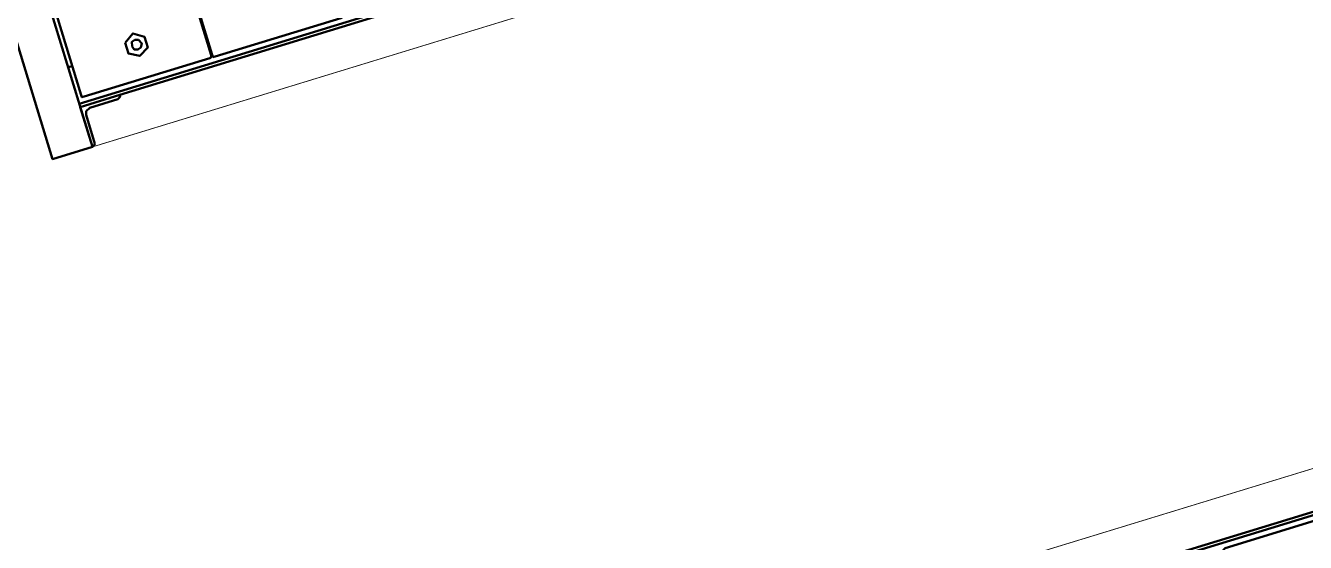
# Model space of a CAD drawing. Header units: inches. Extents: x 543393 to 2689207, y 1841861 to 9121372.
# Drawn here: x 547517.917 to 547519.459, y 1841967.976 to 1841968.599 of the extents above; entities that cross this region are included whole.
import ezdxf

# ---------------------------------------------------------------- set-up
doc = ezdxf.new("R2010")
doc.units = ezdxf.units.IN
doc.header["$MEASUREMENT"] = 0
doc.layers.add('Kich thuoc', color=8, linetype='Continuous', lineweight=18)

# ---------------------------------------------------------------- blocks, each defined once
blk = doc.blocks.new('Dan AC 220')
at = {"lineweight": 50}
for points in [[(103.2, 622.1), (28.8, 622.1), (28.8, 626.2), (28.8, 661.3), (28.8, 668.1), (3788, 668.1), (3788, 672.2), (3788, 958.9), (3737.9, 958.9), (3737.9, 672.2)], [(78.9, 904.8), (3737.9, 904.8)], [(128.9, 908.9), (3687.9, 908.9)], [(3568.8, 883.2), (3567.5, 883.2)], [(3568.8, 881.8), (3567.5, 881.8)], [(3568.8, 879.1), (3567.5, 879.1)], [(3568.8, 877.8), (3567.5, 877.8)], [(3568.8, 871), (3567.5, 871)], [(3568.8, 869.7), (3567.5, 869.7), (3568.8, 869.7)], [(3568.8, 865.6), (3567.5, 865.6)], [(3568.8, 861.5), (3567.5, 861.5)], [(3568.8, 861.5), (3567.5, 861.5), (3568.8, 861.5)], [(3732.5, 858.8), (3737.9, 858.8)], [(3737.9, 58), (78.9, 58)], [(3687.9, 54), (128.9, 54)]]:
    blk.add_lwpolyline(points, dxfattribs=at)
for points in [[(28.8, 958.9), (3788, 958.9), (3788, 3.9), (28.8, 3.9)], [(28.8, 3.9), (3788.8, 3.9), (3788.8, 958.9), (28.8, 958.9)]]:
    blk.add_lwpolyline(points, close=True)
for points in [[(3733.9, 956.2), (3735.2, 957.6), (3737.9, 958.9), (3737.9, 908.9), (3687.9, 908.9), (3687.9, 910.2), (3689.2, 911.6), (3691.9, 912.9), (3727.1, 912.9), (3732.5, 915.7), (3733.9, 919.7)], [(3567.5, 895.4), (3567.5, 898.1), (3564.8, 898.1), (3406.5, 898.1), (3405.1, 898.1), (3403.8, 895.4), (3403.8, 734.4), (3405.1, 733), (3406.5, 731.7), (3564.8, 731.7), (3567.5, 733)], [(3732.5, 895.4), (3732.5, 898.1), (3729.8, 898.1), (3571.5, 898.1), (3570.2, 898.1), (3568.8, 895.4), (3568.8, 734.4), (3570.2, 733), (3571.5, 731.7), (3729.8, 731.7), (3732.5, 733)], [(3567.5, 876.4), (3568.8, 876.4)], [(3663.5, 850.7), (3663.5, 864.2), (3651.3, 871), (3639.2, 864.2), (3639.2, 850.7), (3651.3, 842.6)], [(3656.7, 857.5), (3655.4, 861.5), (3651.3, 862.9), (3647.3, 861.5), (3644.6, 857.5), (3647.3, 852.1), (3651.3, 850.7), (3655.4, 852.1)], [(2578.7, 228.5), (2577.3, 231.2), (2574.6, 232.5), (2417.7, 232.5), (2415, 231.2), (2413.6, 228.5), (2413.6, 67.5), (2415, 66.2), (2417.7, 64.8), (2574.6, 64.8), (2577.3, 66.2), (2578.7, 67.5)]]:
    blk.add_lwpolyline(points, close=True, dxfattribs=at)
blk = doc.blocks.new('NDK1')
for p in [(240604.4, 56712.7), (240604.4, 54957.5)]:
    blk.add_blockref('Dan AC 220', p)

msp = doc.modelspace()

# ---------------------------------------------------------------- block references
at = {"layer": 'Kich thuoc', "xscale": 0.001, "yscale": 0.001, "zscale": 0.001, "rotation": 197.0123114188912}
msp.add_blockref('NDK1', (547735.2883, 1842093.4113), dxfattribs=at)

doc.saveas('drawing.dxf')
